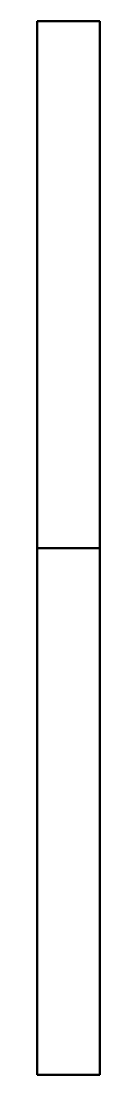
# Model space of a CAD drawing. Header units: millimetres. Extents: x 0 to 100, y 0 to 1685.
import ezdxf

# ---------------------------------------------------------------- set-up
doc = ezdxf.new("R2010")
doc.units = ezdxf.units.MM
doc.layers.add('IV_BEND_DOWN', color=250, linetype='Continuous', lineweight=50)
doc.layers.add('IV_OUTER_PROFILE', color=7, linetype='Continuous', lineweight=50)

msp = doc.modelspace()

# ---------------------------------------------------------------- linework, layer by layer
at = {"layer": 'IV_BEND_DOWN'}
msp.add_line((100, 842.7), (0, 842.7), dxfattribs=at)
at = {"layer": 'IV_OUTER_PROFILE'}
for p, q in [((0, 1685.4), (100, 1685.4)), ((0, 0), (0, 1685.4)), ((100, 0), (100, 1685.4)), ((0, 0), (100, 0))]:
    msp.add_line(p, q, dxfattribs=at)

doc.saveas('drawing.dxf')
